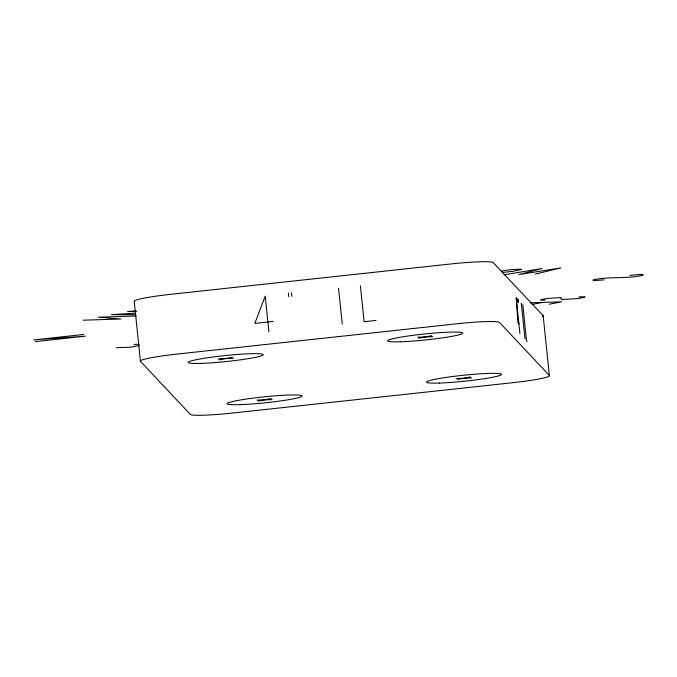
<?xml version="1.0" encoding="UTF-8"?>
<svg xmlns="http://www.w3.org/2000/svg" width="677" height="677" viewBox="0 0 677 677"><rect width="100%" height="100%" fill="white"/><g stroke="black" fill="none" stroke-linecap="round" stroke-linejoin="round"><path stroke-width="1.02" d="M535.346 274.083L560.878 267.897L518.641 274.625L542.133 268.498L504.052 274.82M501.564 271.13L506.904 270.157A8.056 0.643 -5.9 0 1 512.921 269.505A18.533 1.489 -5.9 0 1 520.909 269.251L521.671 269.412L513.073 271.291L502.165 272.518M139.267 345.515L130.475 347.242L116.368 347.69M219.187 359.842L232.313 357.27M532.181 304.447L542.463 302.433M549.284 304.218L561.555 301.815L530.057 302.831M418.657 338.238L431.782 335.665M257.996 401.123L271.122 398.55M457.466 379.518L470.583 376.945M83.72 334.48L33.85 339.879L85.327 336.19L35.466 341.597M629.965 275.437L637.421 274.676A8.056 0.643 -5.9 0 1 641.982 274.532A18.533 1.489 -5.9 0 1 642.718 275.311C626.513 279.136 609.63 276.292 593.407 279.787A18.533 1.489 -5.9 0 0 594.144 280.574L604.138 279.88M273.169 321.431L254.823 323.42L265.215 296.137L268.921 331.975M376.006 320.433L364.091 321.719L360.384 285.872M135.451 313.197L111.468 314.661L135.527 314.695M136.204 310.997L127.801 311.462L136.246 311.581M579.004 296.873L584.217 296.771A8.056 0.643 -5.9 0 1 584.657 297.211A18.533 1.489 -5.9 0 1 577.701 298.574L562.426 299.505L560.911 299.183L561.419 297.88L560.768 297.567L547.921 298.396A18.533 1.489 -5.9 0 0 540.965 299.759L540.618 300.038L545.078 300.148M136.204 315.998L98.487 317.217L120.921 318.994L83.212 320.204M134.08 344.407L139.081 344.246M417.675 337.197L432.755 336.706M218.214 358.793L233.294 358.311M456.484 378.477L471.564 377.994M257.015 400.082L272.103 399.591M543.174 315.702L493.279 262.625A40.197 3.224 -5.9 0 0 450.611 263.996L171.366 294.241A40.197 3.224 -5.9 0 0 134.249 301.51L140.427 361.298L190.322 414.375A40.197 3.224 -5.9 0 0 232.981 413.004L512.235 382.759A40.197 3.224 -5.9 0 0 549.352 375.49L543.174 315.702A40.197 3.224 -5.9 0 1 542.531 316.616M519.234 323.877L517.956 322.523L516.196 297.609L519.894 333.456M527.341 341.42L526.511 340.539L522.813 304.692M549.352 375.49L499.457 322.413A40.197 3.224 -5.9 0 0 456.797 323.784L177.543 354.029A40.197 3.224 -5.9 0 0 140.427 361.298M521.29 303.084L524.997 338.923M517.973 299.073L518.337 302.602M517.753 298.845L518.117 302.365M338.542 288.241L342.24 324.088M291.499 292.794L291.863 296.323M288.351 293.133L288.724 296.661M201.145 363.371A37.692 3.021 -5.9 0 0 262.549 355.357A37.692 3.021 -5.9 0 0 213.56 356.931A37.692 3.021 -5.9 0 0 201.145 363.371M439.415 383.055A37.692 3.021 -5.9 0 0 500.819 375.041A37.692 3.021 -5.9 0 0 451.838 376.615A37.692 3.021 -5.9 0 0 439.415 383.055M239.954 404.651A37.692 3.021 -5.9 0 0 301.358 396.637A37.692 3.021 -5.9 0 0 252.369 398.211A37.692 3.021 -5.9 0 0 239.954 404.651M400.606 341.775A37.692 3.021 -5.9 0 0 462.01 333.753A37.692 3.021 -5.9 0 0 413.029 335.327A37.692 3.021 -5.9 0 0 400.606 341.775"/></g></svg>
